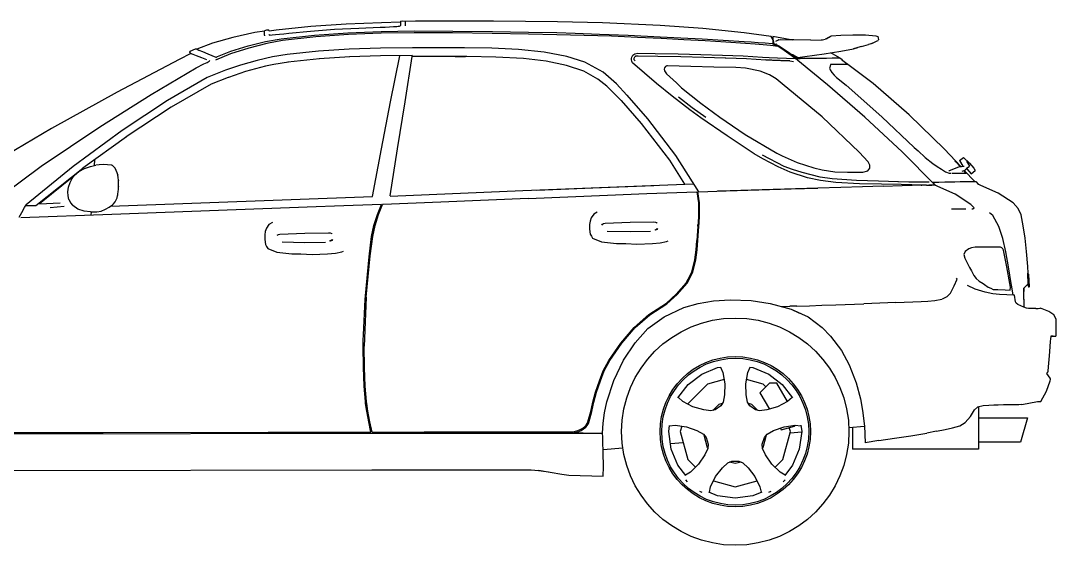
# Model space of a CAD drawing. Header units: millimetres. Extents: x 116290 to 180258, y 22146 to 121276.
# Drawn here: x 122245 to 125265, y 41388 to 42918 of the extents above; entities that cross this region are included whole.
import ezdxf

# ---------------------------------------------------------------- set-up
doc = ezdxf.new("R2010")
doc.units = ezdxf.units.MM

# ---------------------------------------------------------------- blocks, each defined once
blk = doc.blocks.new('A$C7F282EAC')
at = {"linetype": 'Continuous'}
for p, q in [((2326.4, 1512.6), (2225.9, 1502.6)), ((2429.7, 1519.6), (2326.4, 1512.6)), ((2532.5, 1524), (2429.7, 1519.6)), ((2466.2, 1508.5), (2528.7, 1511)), ((2528.7, 1511), (2543.2, 1511.4)), ((2587.9, 1525.2), (2532.5, 1524)), ((2543.2, 1511.4), (2556.3, 1512)), ((2556.3, 1512), (2567.7, 1512.7)), ((2567.7, 1512.7), (2577.3, 1513.4)), ((2577.3, 1513.4), (2584.8, 1514.2)), ((2581.3, 1513.8), (2583.9, 1514.2)), ((2583.9, 1514.2), (2586.9, 1515.1)), ((2586.9, 1515.1), (2587.9, 1516)), ((2587.9, 1528.8), (2594.8, 1529.8)), ((2587.9, 1528.8), (2587.9, 1527.7)), ((2587.9, 1527.7), (2587.9, 1524.8)), ((2587.9, 1524.8), (2587.9, 1520.8)), ((2587.9, 1520.8), (2587.9, 1516)), ((2594.8, 1529.8), (2601.2, 1528.8)), ((2601.2, 1528.8), (2601.2, 1527.7)), ((2631.8, 1528.1), (2601.2, 1527.5)), ((2601.2, 1527.7), (2601.2, 1524.8)), ((2601.2, 1524.8), (2601.2, 1520.8)), ((2601.2, 1520.8), (2601.2, 1516)), ((2601.2, 1516), (2601.2, 1514.9)), ((2743.5, 1528.8), (2631.8, 1528.1)), ((2858.7, 1528.7), (2743.5, 1528.8)), ((3045.6, 1526.8), (2858.7, 1528.7)), ((3177.4, 1523.3), (3045.6, 1526.8)), ((3344.7, 1515.8), (3177.4, 1523.3)), ((3469.3, 1506.9), (3344.7, 1515.8)), ((2099, 1481.2), (2039.9, 1464.4)), ((2163, 1495), (2099, 1481.2)), ((2191, 1499.3), (2163, 1495)), ((2197.2, 1502.6), (2191, 1500.7)), ((2191, 1499.5), (2191, 1500.7)), ((2191, 1496.5), (2191, 1499.5)), ((2191, 1492.4), (2191, 1496.5)), ((2191, 1487.4), (2191, 1492.4)), ((2191, 1487.4), (2191.2, 1486)), ((2204.2, 1502.5), (2197.2, 1502.6)), ((2204.6, 1499.3), (2204.2, 1502.5)), ((2204.2, 1489.3), (2205.1, 1488.5)), ((2225.9, 1502.6), (2204.6, 1499.3)), ((2205.1, 1488.5), (2207.9, 1488.2)), ((2206.8, 1488.1), (2213.9, 1488.6)), ((2213.9, 1488.6), (2223.5, 1489.3)), ((2223.5, 1489.3), (2235, 1490.5)), ((2235, 1490.5), (2248.1, 1491.9)), ((2239.7, 1477.3), (2337.4, 1487.9)), ((2341, 1482.6), (2244.2, 1472)), ((2248.1, 1491.9), (2262.8, 1493.6)), ((2262.8, 1493.6), (2325.4, 1499.6)), ((2325.4, 1499.6), (2395.8, 1504.7)), ((2337.4, 1487.9), (2434.6, 1494.8)), ((2436.5, 1489.4), (2341, 1482.6)), ((2395.8, 1504.7), (2466.2, 1508.5)), ((2434.6, 1494.8), (2531.7, 1498.6)), ((2531.6, 1493.1), (2436.5, 1489.4)), ((2627.7, 1494.5), (2531.6, 1493.1)), ((2531.7, 1498.6), (2628.6, 1500)), ((2739.8, 1494.2), (2627.7, 1494.5)), ((2628.6, 1500), (2740.5, 1499.7)), ((2855.6, 1492.7), (2739.8, 1494.2)), ((2740.5, 1499.7), (2856, 1498.4)), ((2961.5, 1490.7), (2855.6, 1492.7)), ((2856, 1498.4), (2961.6, 1496.7)), ((3043.6, 1489.1), (2961.5, 1490.7)), ((2961.6, 1496.7), (3043.5, 1495)), ((3043.5, 1495), (3097.4, 1493.6)), ((3123.9, 1487.1), (3043.6, 1489.1)), ((3097.4, 1493.6), (3168.2, 1491)), ((3203.4, 1484.3), (3123.9, 1487.1)), ((3168.2, 1491), (3252, 1487.4)), ((3279, 1481.2), (3203.4, 1484.3)), ((3252, 1487.4), (3344.7, 1483)), ((3347.7, 1477.7), (3279, 1481.2)), ((3344.7, 1483), (3405.5, 1479.9)), ((3405.5, 1479.9), (3467.2, 1476.5)), ((3589.5, 1494.6), (3469.3, 1506.9)), ((3668.3, 1483.9), (3589.5, 1494.6)), ((3674.1, 1474.5), (3668.3, 1483.9)), ((3673.4, 1483.9), (3673.1, 1483.2)), ((3673.1, 1483.2), (3673.2, 1480.9)), ((3673.2, 1480.9), (3673.7, 1476.9)), ((3710.1, 1477.1), (3673.4, 1483.9)), ((3835.6, 1480.6), (3831.7, 1477.9)), ((3835.6, 1480.6), (3840.5, 1484)), ((3840.5, 1484), (3843.3, 1485.6)), ((3843.3, 1485.6), (3871.9, 1488.1)), ((3871.9, 1488.1), (3907.2, 1489)), ((3907.2, 1489), (3943.5, 1488.2)), ((3943.5, 1488.2), (3973.9, 1485.8)), ((3973.9, 1485.8), (3976.8, 1485.2)), ((3976.8, 1485.2), (3979.2, 1483.4)), ((3979.2, 1483.4), (3981, 1479.2)), ((2039.9, 1464.4), (1993.9, 1447)), ((2145.3, 1450), (2092.8, 1433)), ((2093, 1440.7), (2143.5, 1456.6)), ((2143.5, 1456.6), (2194, 1469.2)), ((2197.8, 1463.5), (2145.3, 1450)), ((2194, 1469.2), (2239.7, 1477.3)), ((2244.2, 1472), (2197.8, 1463.5)), ((2529.3, 1449.8), (2438.5, 1446.9)), ((2622.6, 1450.6), (2529.3, 1449.8)), ((2774.4, 1451.1), (2622.6, 1450.6)), ((2854.5, 1449.9), (2774.4, 1451.1)), ((2931.6, 1446.1), (2854.5, 1449.9)), ((3413.9, 1474.1), (3347.7, 1477.7)), ((3476.6, 1470.9), (3413.9, 1474.1)), ((3467.2, 1476.5), (3528.9, 1473)), ((3536.4, 1467.5), (3476.6, 1470.9)), ((3528.9, 1473), (3589.5, 1469.2)), ((3593.8, 1463.7), (3536.4, 1467.5)), ((3589.5, 1469.2), (3610.4, 1467.9)), ((3622.3, 1461.5), (3593.8, 1463.7)), ((3610.4, 1467.9), (3631.1, 1466.5)), ((3645.7, 1459.4), (3622.3, 1461.5)), ((3631.1, 1466.5), (3651.3, 1465.1)), ((3666.9, 1457.1), (3645.7, 1459.4)), ((3651.3, 1465.1), (3671.3, 1463.7)), ((3688.7, 1454.3), (3666.9, 1457.1)), ((3677.3, 1459.1), (3671.3, 1463.7)), ((3673.7, 1476.9), (3674.7, 1471.2)), ((3674.1, 1473.5), (3674.1, 1474.5)), ((3674.1, 1471.5), (3674.1, 1473.5)), ((3674.6, 1467.6), (3674.1, 1471.5)), ((3675.7, 1461.9), (3674.6, 1467.6)), ((3674.7, 1471.2), (3675.1, 1469.6)), ((3675.1, 1469.6), (3675.4, 1467.9)), ((3675.4, 1467.9), (3675.9, 1465.7)), ((3676, 1460.1), (3675.7, 1461.9)), ((3675.9, 1465.7), (3676.4, 1463.7)), ((3676.4, 1463.7), (3683.5, 1460.5)), ((3688.7, 1454.3), (3677.3, 1459.1)), ((3682.1, 1470.5), (3685.9, 1472.4)), ((3682.1, 1470.5), (3682.1, 1470)), ((3683.5, 1462.2), (3683.8, 1461.5)), ((3683.5, 1460.5), (3692.8, 1455.3)), ((3683.8, 1461.5), (3684.4, 1461)), ((3685.9, 1472.4), (3689.9, 1473.8)), ((3699.8, 1447.4), (3688.7, 1454.3)), ((3691, 1474.2), (3689.9, 1473.8)), ((3691, 1474.2), (3694.8, 1474.8)), ((3692.8, 1455.3), (3706.1, 1447)), ((3694.8, 1474.8), (3730.9, 1473.8)), ((3725.6, 1473.9), (3710.1, 1477.1)), ((3734.7, 1473.8), (3725.3, 1474)), ((3783.9, 1473.4), (3730.9, 1473.8)), ((3783.9, 1473.4), (3816.2, 1473.7)), ((3814.7, 1473.6), (3818.1, 1474.1)), ((3818.1, 1474.1), (3826.5, 1475.9)), ((3829.4, 1476.8), (3826.5, 1475.9)), ((3831.7, 1477.9), (3829.4, 1476.8)), ((3829.4, 1476.8), (3831.8, 1477.9)), ((3921.5, 1451.4), (3908.7, 1448.2)), ((3908.7, 1448.2), (3921.3, 1451.4)), ((3932.1, 1454.2), (3921.5, 1451.4)), ((3932.1, 1454.2), (3952.8, 1460.2)), ((3959.2, 1462.4), (3952.8, 1460.2)), ((3959.1, 1462.4), (3963.9, 1464.3)), ((3963.9, 1464.3), (3959.2, 1462.4)), ((3963.9, 1464.3), (3969.8, 1467.1)), ((3969.8, 1467.1), (3977.8, 1471)), ((3977.8, 1471), (3980.6, 1472.3)), ((3981.5, 1474.8), (3980.6, 1472.3)), ((3981, 1479.2), (3981.5, 1474.8)), ((1976.8, 1433.9), (1942.5, 1416.7)), ((1974.1, 1438.5), (1974.7, 1440.7)), ((1976.8, 1433.9), (1974.1, 1438.5)), ((1974.7, 1440.7), (1990.2, 1448.3)), ((1978.6, 1433.3), (1976.8, 1433.9)), ((1978.1, 1433.4), (1976.8, 1433.9)), ((1983.2, 1431.5), (1978.1, 1433.4)), ((1980.2, 1432.6), (1978.6, 1433.3)), ((1993.2, 1427.6), (1983.2, 1431.5)), ((1990.2, 1448.3), (1993, 1447.4)), ((1993, 1447.4), (1994.9, 1446.7)), ((2009.2, 1421.2), (1993.2, 1427.6)), ((1994.9, 1446.7), (2000.2, 1444.4)), ((2000.2, 1444.4), (2010.3, 1440)), ((2022.9, 1415.7), (2009.2, 1421.2)), ((2010.3, 1440), (2026.1, 1433.4)), ((2026.1, 1433.4), (2049.1, 1423.9)), ((2092.8, 1433), (2048.5, 1415.2)), ((2049.1, 1423.9), (2051.2, 1421.8)), ((2049.6, 1423.4), (2093, 1440.7)), ((2051.2, 1421.8), (2051.5, 1421.5)), ((2215.2, 1424.3), (2169.6, 1414.1)), ((2257.3, 1431.3), (2215.2, 1424.3)), ((2349, 1441.1), (2257.3, 1431.3)), ((2438.5, 1446.9), (2349, 1441.1)), ((2440, 1424.5), (2350.4, 1418.6)), ((2530, 1427.3), (2439.2, 1424.4)), ((2622.8, 1428.1), (2529.5, 1427.3)), ((2559.3, 1293.7), (2585.6, 1427.8)), ((2601.1, 1293.1), (2622, 1425.2)), ((2698, 1425.6), (2621.2, 1425.2)), ((2622, 1425.2), (2622.3, 1426.9)), ((2781.7, 1425.6), (2698, 1425.6)), ((2747, 1425.6), (2773, 1425.7)), ((2773, 1425.7), (2777.5, 1425.6)), ((2865.8, 1424), (2781.7, 1425.6)), ((2947, 1419.3), (2865.8, 1424)), ((3006.8, 1438.2), (2931.6, 1446.1)), ((3012.5, 1411.7), (2947, 1419.3)), ((3072.7, 1425.7), (3006.8, 1438.2)), ((3125.1, 1409.1), (3072.7, 1425.7)), ((3261.6, 1419.9), (3262.3, 1423.7)), ((3261.6, 1416.2), (3261.6, 1419.9)), ((3262.3, 1423.7), (3262.2, 1423.1)), ((3262.3, 1423.7), (3265.7, 1429.3)), ((3265.7, 1429.3), (3271, 1433.1)), ((3269.2, 1420.7), (3271, 1424.4)), ((3269.6, 1416.2), (3269.2, 1420.7)), ((3269.6, 1416.2), (3269.2, 1420.7)), ((3271, 1433.1), (3280.2, 1434.8)), ((3271, 1424.5), (3274.3, 1427)), ((3273.2, 1426.1), (3273.7, 1426.5)), ((3274.3, 1427), (3280, 1427.7)), ((3280.2, 1434.8), (3330.4, 1434.2)), ((3280.2, 1427.8), (3338.5, 1426.8)), ((3280.4, 1427.8), (3280.6, 1427.8)), ((3330.4, 1434.2), (3397.7, 1432.8)), ((3338.5, 1426.8), (3405.7, 1425.3)), ((3397.7, 1432.8), (3464.1, 1431.1)), ((3405.7, 1425.3), (3472.6, 1423.3)), ((3464.1, 1431.1), (3527.2, 1429.5)), ((3472.6, 1423.3), (3534.3, 1421.7)), ((3527.2, 1429.5), (3587, 1427.4)), ((3534.3, 1421.7), (3536, 1421.7)), ((3536, 1421.7), (3536.1, 1421.7)), ((3536.1, 1421.7), (3596.5, 1419.2)), ((3587, 1427.4), (3643.8, 1423.9)), ((3596.5, 1419.2), (3653.1, 1415.9)), ((3643.8, 1423.9), (3662.7, 1422.7)), ((3662.7, 1422.7), (3687.1, 1421.6)), ((3687.1, 1421.6), (3713.6, 1420.7)), ((3713.4, 1438.3), (3699.8, 1447.4)), ((3706.1, 1447), (3719.7, 1437.8)), ((3727.2, 1428.7), (3713.4, 1438.3)), ((3713.6, 1420.7), (3738.7, 1420.1)), ((3719.7, 1437.8), (3733.7, 1427.8)), ((3738.7, 1420.1), (3727.2, 1428.7)), ((3730.6, 1431.8), (3730.8, 1431.7)), ((3730.8, 1431.7), (3741.7, 1425.1)), ((3738.9, 1420.1), (3732.5, 1424.7)), ((3733.7, 1427.8), (3743.8, 1420.1)), ((3738.5, 1420.7), (3743, 1420.7)), ((3739.3, 1419.8), (3738.5, 1420.7)), ((3738.7, 1420.1), (3738.9, 1420.1)), ((3746.5, 1413.7), (3739.3, 1419.8)), ((3741.7, 1425.1), (3746, 1422.7)), ((3743.8, 1420.1), (3753.4, 1420.1)), ((3746, 1422.7), (3753.1, 1423.6)), ((3751.6, 1420.7), (3754.5, 1420.7)), ((3753.1, 1423.6), (3760.1, 1424.5)), ((3754.5, 1420.7), (3769.6, 1420.7)), ((3760.1, 1424.5), (3767.1, 1425.3)), ((3767.1, 1425.3), (3823.7, 1432.8)), ((3769.6, 1420.7), (3783.7, 1420.8)), ((3783.7, 1420.8), (3796.8, 1420.9)), ((3796.8, 1420.9), (3809, 1420.9)), ((3809, 1420.9), (3830.1, 1421)), ((3823.7, 1432.8), (3871.9, 1440.6)), ((3830.1, 1421), (3846.8, 1421.2)), ((3867.9, 1421.5), (3842.6, 1435.9)), ((3846.8, 1421.2), (3859, 1421.4)), ((3859, 1421.4), (3866.4, 1421.4)), ((3866.4, 1421.4), (3868.9, 1421.5)), ((3868.9, 1421.5), (3875.6, 1416.8)), ((3871.9, 1440.6), (3908.7, 1448.2)), ((1942.5, 1416.7), (1761.8, 1321.9)), ((1860.8, 1315), (1992.6, 1392.5)), ((1992.6, 1392.5), (2014.9, 1403.7)), ((2014.9, 1403.7), (2024.5, 1408.2)), ((2024.5, 1408.2), (2030.5, 1411.7)), ((2030.5, 1411.7), (2032.3, 1414)), ((2121.1, 1400.6), (2077.5, 1385.5)), ((2169.6, 1414.1), (2121.1, 1400.6)), ((2194.4, 1397.5), (2135.6, 1381.6)), ((2218.9, 1402.1), (2194.4, 1397.5)), ((2261, 1409.1), (2218.9, 1402.1)), ((2351.4, 1418.7), (2259.7, 1408.9)), ((3071.6, 1399.7), (3012.5, 1411.7)), ((3122.5, 1382.7), (3071.6, 1399.7)), ((3179, 1379.5), (3125.1, 1409.1)), ((3262.5, 1411.8), (3261.6, 1416.2)), ((3264.7, 1407.4), (3262.5, 1411.8)), ((3334.6, 1347.1), (3264.7, 1407.4)), ((3271.9, 1413.3), (3269.6, 1416.2)), ((3357.6, 1392.8), (3356.4, 1388.9)), ((3360.3, 1396.6), (3357.6, 1392.8)), ((3364.2, 1398.3), (3360.3, 1396.6)), ((3362, 1397.1), (3360.3, 1396.6)), ((3366.9, 1398.6), (3364.2, 1398.3)), ((3366.9, 1398.6), (3366, 1398.4)), ((3434.5, 1396.7), (3366.9, 1398.6)), ((3501.9, 1394.7), (3434.5, 1396.7)), ((3566, 1393.3), (3501.9, 1394.7)), ((3594.2, 1391.4), (3566, 1393.3)), ((3636.8, 1382.7), (3594.2, 1391.4)), ((3670.3, 1414.6), (3651.1, 1415.9)), ((3653.1, 1415.9), (3672.4, 1414.6)), ((3694.8, 1413.7), (3670.3, 1414.6)), ((3672.4, 1414.6), (3696.9, 1413.7)), ((3721, 1413), (3694.8, 1413.7)), ((3696.9, 1413.7), (3723.1, 1413)), ((3723.4, 1412.9), (3721, 1413)), ((3723.1, 1413), (3734.2, 1410.8)), ((3832.9, 1342.7), (3746.5, 1413.7)), ((3839.6, 1393.6), (3838.8, 1391.1)), ((3838.8, 1391.1), (3840.9, 1386.5)), ((3841.5, 1402.3), (3839.6, 1393.6)), ((3848.6, 1402.3), (3841.5, 1402.3)), ((3865, 1402.3), (3848.6, 1402.3)), ((3877.6, 1402.3), (3865, 1402.3)), ((3875.6, 1416.8), (3874.5, 1415.2)), ((3891.9, 1402.3), (3874.5, 1415.2)), ((3885.3, 1402.3), (3877.6, 1402.3)), ((3890.3, 1402.3), (3885.3, 1402.3)), ((3891.9, 1402.3), (3890.3, 1402.3)), ((3966.4, 1347.1), (3891.9, 1402.3)), ((2024.4, 1364), (1908.6, 1297.6)), ((2077.5, 1385.5), (2024.4, 1364)), ((2086, 1364.6), (2035.6, 1344.5)), ((2135.6, 1381.6), (2086.1, 1364.6)), ((3163.1, 1359.5), (3122.5, 1382.7)), ((3189.1, 1338.5), (3163.1, 1359.5)), ((3217.9, 1345.7), (3179, 1379.5)), ((3356.4, 1388.9), (3357.5, 1383.2)), ((3357.5, 1383.2), (3363.1, 1375.3)), ((3363.1, 1375.3), (3392.8, 1348.2)), ((3664.1, 1371.7), (3636.8, 1382.7)), ((3683.7, 1360), (3664.1, 1371.7)), ((3700.4, 1345.9), (3683.7, 1360)), ((3840.9, 1386.5), (3846, 1379.1)), ((3846, 1379.1), (3852.7, 1371.4)), ((3852.7, 1371.4), (3859.5, 1364.5)), ((3859.5, 1364.5), (3887, 1341.6)), ((2035.6, 1344.5), (1919.8, 1278.1)), ((3231.2, 1297.4), (3189.1, 1338.5)), ((3247.9, 1312.4), (3217.9, 1345.7)), ((3380.1, 1309.4), (3334.6, 1347.1)), ((3392.8, 1348.2), (3407.4, 1334.1)), ((3407.4, 1334.1), (3463.6, 1289.7)), ((3817.2, 1249.2), (3700.4, 1345.9)), ((3941.5, 1248.2), (3832.9, 1342.7)), ((3887, 1341.6), (3991.5, 1249.4)), ((4071, 1255.7), (3966.4, 1347.1)), ((1761.8, 1321.9), (1570.1, 1215.4)), ((1711.2, 1220.7), (1860.8, 1315)), ((3247.9, 1312.4), (3307.9, 1243.9)), ((3431.3, 1270.4), (3380.1, 1309.4)), ((3438.5, 1275.7), (3398.4, 1306.4)), ((1908.6, 1297.6), (1776.1, 1209.6)), ((1919.8, 1278.1), (1788.6, 1190.8)), ((2532.6, 1156), (2559.3, 1293.7)), ((2559.3, 1293.7), (2559.3, 1293.7)), ((2579.5, 1156.6), (2601.1, 1293.1)), ((3231, 1297.6), (3290.1, 1230.3)), ((3463.8, 1246.9), (3431.3, 1270.4)), ((3477.8, 1247.2), (3438.5, 1275.7)), ((3463.6, 1289.7), (3519.3, 1248.2)), ((3307.9, 1243.9), (3390, 1136.7)), ((3540, 1193.9), (3463.8, 1246.9)), ((3519.3, 1248.2), (3592.6, 1197.7)), ((3925.2, 1146.7), (3817.2, 1249.2)), ((4050.4, 1147.4), (3941.5, 1248.2)), ((3991.5, 1249.4), (4085.9, 1160.2)), ((4174.4, 1154.9), (4071, 1255.7)), ((1570.1, 1215.4), (1380.8, 1103.8)), ((1540.7, 1105.3), (1711.2, 1220.7)), ((1776.1, 1209.6), (1633.5, 1104.5)), ((3290.1, 1230.3), (3372.1, 1123.1)), ((1789.5, 1191.4), (1661.6, 1099.7)), ((3619.1, 1141.9), (3540, 1193.9)), ((3592.6, 1197.7), (3685.5, 1143.2)), ((2506, 1016.8), (2532.6, 1156)), ((2532.6, 1156), (2532.6, 1156)), ((2558, 1018.8), (2579.5, 1156.6)), ((2579.5, 1156.6), (2579.5, 1156.6)), ((4145.6, 1050.9), (4050.4, 1147.4)), ((4085.9, 1160.2), (4096.8, 1150.5)), ((4096.8, 1150.5), (4117.8, 1131.4)), ((4206.1, 1120.8), (4174.4, 1154.9)), ((1696, 1124.4), (1694.8, 1107.6)), ((3372.1, 1123.1), (3416.1, 1053)), ((3390, 1136.7), (3456.6, 1030.7)), ((3644.1, 1127.1), (3619.1, 1141.9)), ((3707, 1105.1), (3643.1, 1138.2)), ((3689.1, 1104), (3644.1, 1127.1)), ((3685.5, 1143.2), (3701, 1135.3)), ((3701, 1135.3), (3744.9, 1116.6)), ((3951.6, 1118.1), (3925.2, 1146.7)), ((3956, 1108.7), (3951.6, 1118.1)), ((4117.8, 1131.4), (4140.4, 1113.4)), ((4207.4, 1118.1), (4204.9, 1120.8)), ((4204.9, 1120.8), (4206.1, 1120.8)), ((4221.5, 1104.3), (4206.1, 1120.8)), ((4220.4, 1104.1), (4207.4, 1118.1)), ((4217.4, 1121.8), (4229.3, 1131.4)), ((4217.4, 1121.8), (4227.8, 1105.2)), ((4229.3, 1131.4), (4246.9, 1114.7)), ((4238.2, 1120.2), (4246.8, 1105.9)), ((1384.2, 990.2), (1540.7, 1105.3)), ((1633.5, 1104.5), (1496.1, 992.8)), ((1524.8, 991.2), (1661.6, 1099.7)), ((1636.9, 1078), (1650.4, 1090.2)), ((1650.4, 1090.2), (1667, 1099)), ((1661.6, 1099.8), (1661.6, 1099.7)), ((1667, 1099), (1684.2, 1104.9)), ((1684.2, 1104.9), (1699.6, 1108.7)), ((1709.1, 1109.6), (1699.6, 1108.7)), ((1721.5, 1110.1), (1709.1, 1109.6)), ((1734, 1110), (1721.5, 1110.1)), ((1744, 1109), (1734, 1110)), ((1746, 1108.3), (1744, 1109)), ((1748.3, 1107.2), (1746, 1108.3)), ((1750.6, 1105.7), (1748.3, 1107.2)), ((1752.5, 1104), (1750.6, 1105.7)), ((1756.2, 1099.6), (1752.5, 1104)), ((1752.5, 1104), (1752.5, 1104)), ((1759.4, 1093.4), (1756.2, 1099.6)), ((1759.4, 1093.4), (1759.4, 1093.3)), ((1762, 1086.3), (1759.4, 1093.3)), ((3724.3, 1088), (3689.1, 1104)), ((3730.5, 1096.3), (3707, 1105.1)), ((3774.5, 1071.6), (3724.3, 1088)), ((3759.1, 1086.8), (3730.5, 1096.3)), ((3744.9, 1116.6), (3793.1, 1101.2)), ((3793.1, 1101.2), (3817.7, 1095.1)), ((3817.7, 1095.1), (3854.8, 1089.5)), ((3854.8, 1089.5), (3891.3, 1088.2)), ((3891.3, 1088.2), (3936.2, 1088.2)), ((3936.2, 1088.2), (3950.2, 1091.9)), ((3950.2, 1091.9), (3956.1, 1099.9)), ((3956.1, 1099.9), (3956, 1108.7)), ((4140.4, 1113.4), (4152.4, 1104.9)), ((4152.4, 1104.9), (4165, 1096.8)), ((4165, 1096.8), (4176.6, 1089.6)), ((4176.6, 1089.6), (4188.1, 1085.1)), ((4188.8, 1092.8), (4187.1, 1091.4)), ((4188.8, 1092.8), (4215.4, 1103.4)), ((4215.4, 1103.4), (4231.2, 1105.7)), ((4225.3, 1091.5), (4234.4, 1093.9)), ((4235.5, 1087.4), (4230.6, 1092.9)), ((4262.1, 1060.7), (4231.8, 1093.2)), ((4239.5, 1098), (4234.4, 1093.9)), ((4237.4, 1085.1), (4235.5, 1087.4)), ((4237.4, 1098.4), (4246.8, 1105.9)), ((4238.5, 1099.3), (4239.5, 1098)), ((4238.7, 1097.4), (4251.7, 1083.6)), ((4246.9, 1114.7), (4259.3, 1099.5)), ((4251.7, 1083.6), (4263.7, 1093.2)), ((4259.3, 1099.5), (4263.7, 1093.2)), ((1635.5, 1076.1), (1535.9, 996.1)), ((1619.7, 1044.8), (1624.8, 1058.2)), ((1624.8, 1058.2), (1631.1, 1069.8)), ((1631.1, 1069.8), (1636.9, 1078)), ((1763.8, 1079.9), (1762, 1086.3)), ((1763.8, 1079.9), (1763.8, 1079.8)), ((1763.8, 1079.9), (1763.8, 1079.9)), ((1765, 1072.8), (1763.8, 1079.8)), ((1765.7, 1064.5), (1765, 1072.8)), ((1765.7, 1064.5), (1765.7, 1064.4)), ((1765.7, 1064.4), (1765.7, 1064.3)), ((1765.9, 1055.3), (1765.7, 1064.3)), ((3759.1, 1086.8), (3759.1, 1086.8)), ((3811.2, 1073.5), (3759.2, 1086.8)), ((3812.3, 1063.4), (3774.5, 1071.6)), ((3846.5, 1068.6), (3811.2, 1073.5)), ((3856.9, 1058.1), (3812.3, 1063.4)), ((3846.6, 1068.6), (3846.5, 1068.6)), ((3917.5, 1063.7), (3846.6, 1068.6)), ((3926.7, 1054.5), (3856.9, 1058.1)), ((3981.7, 1061.7), (3917.5, 1063.7)), ((4039.8, 1060.2), (3981.7, 1061.7)), ((4039.3, 1060.3), (4038.1, 1060.3)), ((4069.8, 1059.2), (4039.3, 1060.3)), ((4039.9, 1060.1), (4039.8, 1060.2)), ((4097.6, 1058.6), (4069.8, 1059.2)), ((4120, 1058.6), (4097.6, 1058.6)), ((4129.1, 1058.6), (4120, 1058.6)), ((4120, 1058.6), (4120, 1058.6)), ((4129.1, 1058.6), (4129.1, 1058.6)), ((4138.8, 1057.9), (4139.4, 1058.6)), ((4139.4, 1058.6), (4157.6, 1059.2)), ((4139.4, 1058.6), (4146.3, 1051)), ((4157.6, 1059.2), (4174.6, 1059.6)), ((4174.6, 1059.6), (4190.2, 1059.9)), ((4188.1, 1085.1), (4193.4, 1085.1)), ((4190.2, 1059.9), (4203.9, 1060.2)), ((4196.4, 1085.1), (4198, 1085.1)), ((4198, 1085.1), (4214.9, 1085.1)), ((4203.9, 1060.2), (4220.2, 1060.5)), ((4214.9, 1085.1), (4227, 1085.1)), ((4220.2, 1060.5), (4233.8, 1060.6)), ((4227, 1085.1), (4233.9, 1085.1)), ((4233.8, 1060.6), (4244.7, 1060.7)), ((4233.9, 1085.1), (4237.4, 1085.1)), ((4244.7, 1060.7), (4253.2, 1060.8)), ((4253.2, 1060.8), (4258.5, 1060.7)), ((4258.5, 1060.7), (4262.2, 1060.7)), ((4262.2, 1060.7), (4264.3, 1060.6)), ((4264.3, 1060.6), (4265, 1060.6)), ((4265, 1060.6), (4272, 1053.1)), ((1617.6, 1030.7), (1619.7, 1044.8)), ((1618.6, 1019.1), (1617.6, 1030.7)), ((1764.1, 1024.8), (1764.8, 1030.9)), ((1764.8, 1031), (1765.4, 1038.2)), ((1764.8, 1031), (1764.8, 1030.9)), ((1765.4, 1038.2), (1765.8, 1045.8)), ((1765.8, 1046.2), (1765.9, 1055.3)), ((1765.8, 1046.2), (1765.8, 1046)), ((1765.8, 1046), (1765.8, 1045.8)), ((2557.8, 1017.8), (2944.5, 1034.4)), ((2944.5, 1034.4), (3442, 1054)), ((2985.9, 1036), (3148.3, 1042.6)), ((3148.3, 1042.6), (3327, 1049.6)), ((3305.9, 1025.7), (3452.2, 1030.7)), ((3327, 1049.6), (3327, 1049.5)), ((3452.3, 1030.7), (3452.2, 1030.7)), ((3452.3, 1030.7), (3456.9, 999.2)), ((3452.5, 1028.9), (3455.6, 1029)), ((3460, 999.2), (3455.3, 1030.7)), ((3456.5, 1030.7), (3455.3, 1030.7)), ((3457.4, 1030.7), (3456.5, 1030.7)), ((3456.6, 1030.7), (3537.8, 1033.5)), ((3548.7, 1033.7), (3512.4, 1032.5)), ((3537.8, 1033.5), (3632.9, 1036.5)), ((3610.7, 1035.7), (3548.7, 1033.7)), ((3674.7, 1037.7), (3610.7, 1035.7)), ((3632.9, 1036.5), (3726.9, 1039.3)), ((3739.7, 1039.7), (3674.7, 1037.7)), ((3726.9, 1039.3), (3804.6, 1041.7)), ((3804.6, 1041.7), (3739.7, 1039.7)), ((3871.4, 1043.7), (3804.6, 1041.7)), ((3935.4, 1045.6), (3871.4, 1043.7)), ((3990.3, 1052.8), (3926.7, 1054.5)), ((3995.6, 1047.4), (3935.4, 1045.6)), ((4048.1, 1051.7), (3990.3, 1052.8)), ((3995.6, 1047.4), (4050.7, 1048.9)), ((3995.6, 1047.4), (3995.6, 1047.4)), ((4078.8, 1050.9), (4048.1, 1051.7)), ((4080.1, 1049.6), (4050.7, 1048.9)), ((4050.7, 1048.9), (4050.7, 1048.9)), ((4106, 1050.1), (4078.8, 1050.9)), ((4106, 1050.1), (4080.1, 1049.6)), ((4120.9, 1050.4), (4106, 1050.1)), ((4106, 1050.1), (4108.1, 1050.2)), ((4121.1, 1050.5), (4120.9, 1050.4)), ((4121.3, 1050.4), (4128, 1050.6)), ((4128, 1050.6), (4136.9, 1050.7)), ((4134.9, 1050.7), (4128.7, 1050.6)), ((4145.6, 1050.9), (4134.9, 1050.7)), ((4136.9, 1050.7), (4145.6, 1050.9)), ((4142.6, 1053.9), (4143.6, 1053.9)), ((4142.8, 1053.8), (4143.7, 1053.9)), ((4146, 1050.7), (4145.6, 1050.9)), ((4146.2, 1050.9), (4145.7, 1050.9)), ((4146.3, 1051), (4146, 1050.7)), ((4204.9, 1024.3), (4146.2, 1050.7)), ((4272, 1053.1), (4271.6, 1052.8)), ((4330.2, 1027.3), (4271.6, 1052.8)), ((4374.7, 998.4), (4330.2, 1027.3)), ((1535.9, 996.1), (1596, 998.5)), ((1621.3, 1008.4), (1618.6, 1019.1)), ((1621.3, 1008.4), (1625.5, 999.5)), ((1625.5, 999.5), (1625.8, 998.9)), ((1625.8, 998.9), (1631.2, 991.8)), ((1742.5, 988.7), (2506, 1016.8)), ((1751.5, 995.7), (1755.9, 1002)), ((1755.9, 1002), (1758.9, 1007.1)), ((1758.9, 1007.1), (1761.4, 1013)), ((1758.9, 1007.1), (1758.9, 1007.1)), ((1761.4, 1013), (1763.3, 1020)), ((1763.4, 1020.1), (1763.3, 1020)), ((1763.3, 1020), (1763.3, 1020)), ((1763.4, 1020.1), (1764.1, 1024.8)), ((2705.6, 1000.7), (2537.3, 993.9)), ((2960, 1011.2), (2705.6, 1000.7)), ((2960, 1011.2), (3191.2, 1021)), ((3191.2, 1021), (3305.9, 1025.7)), ((3456.9, 999.2), (3456.9, 964.1)), ((3460, 964.1), (3460, 999.2)), ((4250.9, 993.9), (4204.9, 1024.3)), ((4389.2, 982), (4374.7, 998.4)), ((1476.3, 956.6), (1483.6, 971)), ((1483.6, 971), (1491.8, 985.5)), ((1491.8, 985.5), (1496.1, 992.8)), ((1494.9, 990.7), (1524.8, 991.2)), ((1566.6, 985.5), (1607.7, 988.7)), ((1631.2, 991.8), (1632.3, 990.9)), ((1647.5, 980.5), (1632.3, 990.9)), ((1665.2, 974.8), (1647.5, 980.5)), ((1684, 972.6), (1665.2, 974.8)), ((1684, 972.6), (1702, 972.3)), ((1685.8, 962.7), (1687, 972.5)), ((1702, 972.3), (1702.5, 972.3)), ((1702.5, 972.3), (1715, 974.8)), ((1715, 974.8), (1727.5, 979.9)), ((1727.5, 979.9), (1739, 986.2)), ((1739, 986.2), (1748, 992.5)), ((2342.3, 986.8), (1746.6, 964.9)), ((1748, 992.5), (1749.1, 993.4)), ((1749.1, 993.4), (1750.3, 994.5)), ((1750.3, 994.5), (1751.5, 995.7)), ((2226.5, 982.5), (2226.4, 982.5)), ((2395.2, 988.7), (2342.3, 986.8)), ((2532.1, 993.9), (2395.2, 988.7)), ((2520.5, 964.6), (2532.1, 993.9)), ((2523.6, 964.6), (2535.2, 993.9)), ((2531.5, 992.2), (2533.9, 992.3)), ((2531.5, 992.2), (2533.3, 992.3)), ((2532.1, 993.9), (2532.1, 993.9)), ((2534.6, 992.3), (2533.3, 992.3)), ((2533.9, 992.3), (2533.9, 992.3)), ((2537.2, 993.9), (2535.2, 993.9)), ((2537.3, 993.9), (2537.2, 993.9)), ((4194.1, 981.1), (4211.1, 981.1)), ((4211.1, 981.1), (4236.3, 981.1)), ((4236.3, 981.1), (4236.7, 981.1)), ((4260.4, 984.2), (4250.9, 993.9)), ((4253.6, 981.2), (4257, 981.2)), ((4257, 981.2), (4260.4, 984.2)), ((4314.8, 961.3), (4305.7, 969.3)), ((4397.2, 963.8), (4389.2, 982)), ((1746.6, 964.9), (1480.7, 955.1)), ((2510.7, 932.5), (2520.5, 964.6)), ((2513.8, 932.5), (2523.6, 964.6)), ((3175.1, 934), (3176.6, 936.5)), ((3176.6, 936.5), (3180.1, 938.4)), ((3180.1, 938.4), (3184.4, 939.2)), ((3184.4, 939.2), (3257.6, 942)), ((3257.6, 942), (3326.4, 943.1)), ((3326.4, 943.1), (3331.1, 942.6)), ((3331.1, 942.6), (3335.6, 940.6)), ((3336, 940), (3335.6, 940.6)), ((3455.4, 937.4), (3455.1, 934.3)), ((3456.9, 964.1), (3455.4, 937.4)), ((3458.2, 934.3), (3458.5, 937.4)), ((3458.5, 937.4), (3460, 964.1)), ((4332.2, 930.1), (4314.8, 961.3)), ((4403.7, 931.7), (4397.2, 963.8)), ((2228.5, 904.7), (2232.1, 906.6)), ((2232.1, 906.6), (2236.4, 907.4)), ((2236.4, 907.4), (2309.5, 910.2)), ((2309.5, 910.2), (2378.4, 911.3)), ((2378.4, 911.3), (2383.1, 910.8)), ((2383.1, 910.8), (2387.5, 908.8)), ((2388, 908.3), (2387.5, 908.8)), ((2503.9, 900.5), (2510.7, 932.5)), ((2507, 900.6), (2513.8, 932.5)), ((3190.9, 916.4), (3257.4, 915.4)), ((3257.4, 915.4), (3317.3, 915.9)), ((3330.2, 919.8), (3334.3, 921.5)), ((3331.5, 919), (3330.2, 919.8)), ((3335.7, 920.7), (3331.5, 919)), ((3334.3, 921.5), (3336.4, 924.3)), ((3337.6, 923.5), (3335.7, 920.7)), ((3336.4, 924.3), (3337.6, 923.5)), ((3454.9, 931.1), (3453.1, 902.4)), ((3454.9, 931.1), (3455.2, 935)), ((3456.2, 902.4), (3458, 931.1)), ((3458, 931.1), (3458.2, 934.3)), ((4337.8, 915), (4332.2, 930.1)), ((4343.9, 895), (4337.8, 915)), ((4409, 896.1), (4403.7, 931.7)), ((2228.1, 904), (2228.5, 904.7)), ((2242.8, 884.5), (2309.4, 883.4)), ((2309.4, 883.4), (2369.3, 884)), ((2382.2, 887.7), (2386.2, 889.4)), ((2383.5, 886.8), (2382.2, 887.7)), ((2387.6, 888.6), (2383.5, 886.8)), ((2386.2, 889.4), (2388.4, 892.2)), ((2389.6, 891.5), (2387.6, 888.6)), ((2388.4, 892.2), (2389.6, 891.5)), ((2496.6, 841.6), (2503.9, 900.5)), ((2499.9, 844.1), (2507, 900.6)), ((3453.1, 902.4), (3449.9, 861.8)), ((3450.1, 861.8), (3452, 888.8)), ((3453, 861.8), (3456.2, 902.4)), ((4352.7, 855.7), (4343.9, 895)), ((4413.4, 856.8), (4409, 896.1)), ((3445.8, 832.4), (3450.1, 861.8)), ((3448.8, 832.4), (3453, 861.8)), ((4234.6, 857.1), (4230.6, 848.4)), ((4230.6, 848.4), (4233.3, 836.9)), ((4245.3, 864.5), (4234.6, 857.1)), ((4253.1, 867.6), (4245.3, 864.5)), ((4263.7, 869.5), (4253.1, 867.6)), ((4274.7, 869.9), (4263.7, 869.5)), ((4297.1, 869.9), (4274.7, 869.9)), ((4321.2, 869.9), (4297.1, 869.9)), ((4337.1, 869.9), (4321.2, 869.9)), ((4341.1, 867.6), (4337.1, 869.9)), ((4344.1, 864.3), (4341.1, 867.6)), ((4345.7, 860.7), (4344.1, 864.3)), ((4347, 855.6), (4345.7, 860.7)), ((4355.6, 812), (4347, 855.6)), ((4360.7, 812.2), (4352.7, 855.7)), ((4417, 813.3), (4413.4, 856.8)), ((2484.5, 716.5), (2494.5, 820.4)), ((2488.1, 723.3), (2499.9, 844.1)), ((2494.5, 820.4), (2496.6, 841.6)), ((2494.5, 820.4), (2494.5, 820.4)), ((3437.5, 796.8), (3445.8, 832.4)), ((3440.6, 796.8), (3448.8, 832.4)), ((4233.3, 836.9), (4246.7, 810.1)), ((3420.9, 764.9), (3437.5, 796.8)), ((3421, 765), (3432.4, 786.9)), ((3424, 764.9), (3440.6, 796.8)), ((4246.7, 810.1), (4252.8, 800)), ((4252.8, 800), (4259.8, 787)), ((4259.8, 787), (4266.7, 778.1)), ((4364.3, 763.7), (4355.6, 812)), ((4368.8, 763.8), (4360.7, 812.2)), ((4418.2, 793.4), (4417, 813.3)), ((4417, 791.5), (4417.1, 793.4)), ((4417.1, 787.1), (4417, 791.5)), ((4417.1, 791.4), (4417, 790.2)), ((4417.1, 793), (4418.2, 793.4)), ((4418.2, 791.4), (4417.1, 791.4)), ((4417.4, 780.7), (4417.1, 787.1)), ((4420.4, 789.4), (4418.2, 791.4)), ((4422.2, 755), (4420.4, 789.4)), ((3392.1, 732), (3421, 765)), ((3395, 731), (3424, 764.9)), ((4191.7, 734.9), (4202.7, 756.8)), ((4202.7, 756.8), (4210.6, 776)), ((4210.6, 776), (4208.9, 778.8)), ((4263.5, 747), (4240.7, 757.7)), ((4266.7, 778.1), (4275.4, 770.4)), ((4275.4, 770.4), (4287.1, 763.3)), ((4287.1, 763.3), (4290.4, 760.2)), ((4290.4, 760.2), (4301.5, 752.8)), ((4366.4, 752.8), (4364.3, 763.7)), ((4369.7, 759.2), (4368.8, 763.8)), ((4374.1, 729.7), (4369.7, 759.2)), ((4404.9, 749.6), (4418.1, 762.8)), ((4418.1, 762.8), (4405, 749.6)), ((4405, 749.6), (4414.9, 759.6)), ((4417.7, 773), (4417.4, 780.7)), ((4418.2, 763.9), (4417.7, 773)), ((4418.2, 762.9), (4418.1, 762.8)), ((4418.1, 762.8), (4418.4, 757.2)), ((4418.4, 757.2), (4418.1, 762.8)), ((4418.2, 762.9), (4418.2, 763.9)), ((4418.4, 757.2), (4418.5, 755)), ((4418.5, 755), (4419, 753.6)), ((4420.2, 752.8), (4422.2, 755)), ((3363.4, 706.3), (3392.1, 732)), ((3364.4, 703.9), (3395, 731)), ((4180.6, 724.3), (4191.7, 734.9)), ((4293, 738.1), (4263.5, 747)), ((4314.6, 733.4), (4293, 738.1)), ((4301.5, 752.8), (4309.4, 749.6)), ((4309.4, 749.6), (4316, 746.4)), ((4334.9, 731), (4314.6, 733.4)), ((4316, 746.4), (4330, 745.5)), ((4330, 745.5), (4350.6, 745)), ((4355.5, 730.3), (4334.9, 731)), ((4350.6, 745), (4365.5, 744.2)), ((4375.2, 729.7), (4355.5, 730.3)), ((4365.5, 744.2), (4366.4, 752.8)), ((4378.2, 729.6), (4375.2, 729.7)), ((4381, 710.3), (4378.2, 729.6)), ((4405, 748.6), (4405, 749.6)), ((4405, 749.6), (4405, 748.6)), ((4405, 740.1), (4405, 748.6)), ((4405, 748.6), (4405, 740.1)), ((4405, 732.3), (4405, 740.1)), ((4405.1, 725.6), (4405, 732.3)), ((4405.3, 721.3), (4405.1, 725.6)), ((4419, 753.6), (4419.4, 752.8)), ((4420.2, 752.8), (4419.4, 752.8)), ((2479.8, 613.9), (2484.5, 716.5)), ((2488.1, 723.2), (2482.9, 602.7)), ((3311.6, 672.8), (3363.4, 706.3)), ((3315.1, 672.2), (3364.4, 703.9)), ((3414.5, 693.1), (3455.6, 704.8)), ((3455.6, 704.8), (3500.3, 712.6)), ((3500.3, 712.6), (3548.7, 716.1)), ((3548.7, 716.1), (3610.1, 713.7)), ((3610.1, 713.7), (3665.4, 705.3)), ((3665.4, 705.3), (3691.1, 698.2)), ((3691.1, 698.2), (3698, 696.3)), ((3697.8, 696.4), (3697.7, 696.4)), ((3697.7, 696.4), (3705.3, 694.2)), ((3697.7, 696.4), (3697.9, 696.3)), ((3697.9, 696.3), (3699.3, 695.9)), ((3698, 696.3), (3723, 696.9)), ((3743.7, 697.4), (3723, 696.9)), ((3743.7, 697.4), (3780.8, 698.8)), ((3780.8, 698.8), (3816.4, 699.9)), ((3816.4, 699.9), (3856.9, 701.7)), ((3856.9, 701.7), (3938.6, 704.5)), ((3938.6, 704.5), (3938.7, 704.5)), ((4032.1, 708.2), (3938.7, 704.5)), ((4032, 708.2), (4105.8, 711)), ((4105.8, 711), (4125, 711.8)), ((4125, 711.8), (4145.5, 713.5)), ((4145.5, 713.5), (4166.7, 717.4)), ((4147.6, 713.8), (4147.4, 713.8)), ((4166.9, 717.5), (4166.8, 717.5)), ((4180.6, 724.3), (4166.9, 717.5)), ((4383.3, 706), (4381, 710.3)), ((4388.3, 702), (4383.3, 706)), ((4404.9, 694.7), (4388.3, 702)), ((4404.1, 695), (4404.8, 695)), ((4404.8, 695), (4405.7, 695)), ((4413.6, 691.7), (4404.9, 694.7)), ((4405.4, 718.4), (4405.3, 721.3)), ((4405.6, 716.5), (4405.4, 718.4)), ((4406.6, 716.5), (4405.5, 717.6)), ((4405.7, 695), (4406.7, 694.9)), ((4406.7, 694.9), (4406.6, 716.5)), ((3269.2, 635.6), (3311.6, 672.8)), ((3272.3, 634.7), (3315.1, 672.2)), ((3309.2, 632), (3356.8, 666.7)), ((3311.5, 672.8), (3311.6, 672.8)), ((3356.7, 666.7), (3414.5, 693.1)), ((3705.3, 694.2), (3726.6, 688.4)), ((3726.6, 688.4), (3776.4, 665.9)), ((3726.6, 688.4), (3751.5, 677.1)), ((3776.4, 665.9), (3817.8, 635.5)), ((4418.5, 690.2), (4413.6, 691.7)), ((4440.1, 690.3), (4418.7, 690.2)), ((4440.1, 690.3), (4447.3, 690.9)), ((4447.3, 690.9), (4452.3, 691.6)), ((4452.3, 691.6), (4453.8, 691.9)), ((4478.6, 682), (4453.8, 691.9)), ((4492.9, 672.1), (4478.6, 682)), ((4497, 665.6), (4492.9, 672.1)), ((4499.2, 658.8), (4497, 665.6)), ((3230.4, 589.9), (3269.2, 635.6)), ((3233.6, 589.6), (3272.3, 634.7)), ((3272.3, 634.7), (3272.3, 634.7)), ((3817.8, 635.5), (3842, 610.3)), ((4499.9, 645.4), (4499.2, 658.8)), ((4500, 611.9), (4499.9, 645.4)), ((2479.4, 598.2), (2479.8, 613.9)), ((3272.3, 590.5), (3309.2, 632.1)), ((3842, 610.3), (3873.8, 568.3)), ((4484.1, 603.1), (4484.7, 607.7)), ((4484.7, 607.7), (4485.1, 610)), ((4485.1, 610), (4486.3, 611.9)), ((4485.1, 609.7), (4498.2, 609.8)), ((4491.1, 609.8), (4485.1, 609.7)), ((4498.2, 609.8), (4500, 611.9)), ((2478.8, 580.3), (2479.1, 589.2)), ((2479.8, 518.6), (2478.8, 580.3)), ((2479.1, 589.2), (2479.4, 598.2)), ((2482.9, 602.7), (2481.9, 580.3)), ((2482.9, 518.7), (2481.9, 580.3)), ((3195.2, 538.7), (3230.4, 589.9)), ((3198.3, 538.7), (3233.6, 589.6)), ((3233.6, 589.6), (3233.6, 589.6)), ((3237.9, 540.2), (3272.3, 590.5)), ((4481.1, 564.1), (4482.5, 581)), ((4482.5, 581), (4482.9, 593)), ((4482.9, 593), (4484.1, 603.1)), ((3873.8, 568.3), (3896.2, 526.2)), ((4476.5, 509.2), (4481.1, 564.1)), ((2482.1, 463.6), (2479.8, 518.6)), ((2479.8, 518.6), (2479.8, 518.6)), ((2482.9, 518.7), (2482.9, 518.6)), ((2485.1, 463.7), (2482.9, 518.6)), ((3178.9, 509), (3195.2, 538.7)), ((3181.9, 509), (3198.3, 538.7)), ((3198.3, 538.7), (3198.3, 538.7)), ((3209.6, 481), (3237.9, 540.2)), ((3466.2, 498.7), (3512.5, 518.3)), ((3512.5, 518.3), (3522.1, 519.6)), ((3520.6, 519.4), (3527.8, 503.8)), ((3600.2, 503.8), (3607.3, 519.4)), ((3605.4, 519.6), (3615.5, 518.3)), ((3615.5, 518.3), (3661.8, 498.7)), ((3896.2, 526.2), (3916.1, 474)), ((3896.2, 526.2), (3916.1, 474)), ((3167.7, 479.2), (3178.9, 509)), ((3170.7, 479.2), (3181.9, 509)), ((3427, 468.5), (3466.2, 498.7)), ((3531.3, 483.2), (3483, 470.1)), ((3527.8, 503.8), (3533.4, 471.2)), ((3594.6, 471.2), (3600.2, 503.8)), ((3645.1, 470.1), (3596.7, 483.2)), ((3661.8, 498.7), (3701, 468.5)), ((4472.8, 501.4), (4475.4, 505.3)), ((4482.1, 487.1), (4472.8, 501.4)), ((4475.4, 505.3), (4476.3, 507.1)), ((4476.3, 507.1), (4476.5, 509.2)), ((4481.8, 479.2), (4482.8, 483.6)), ((4482.7, 485.6), (4482.1, 487.1)), ((4482.8, 483.6), (4482.7, 485.6)), ((2485.9, 419.2), (2482.1, 463.6)), ((2482.1, 463.6), (2482.1, 463.6)), ((2485.1, 463.7), (2485.1, 463.6)), ((2489, 419.2), (2485.1, 463.6)), ((3156.8, 446.2), (3167.7, 479.2)), ((3159.8, 446.2), (3170.7, 479.2)), ((3189.5, 418.1), (3209.6, 481)), ((3397, 429.7), (3427, 468.5)), ((3482.9, 470.1), (3425.4, 412.6)), ((3483, 470.1), (3482.9, 470.1)), ((3533.4, 471.2), (3532.4, 438.5)), ((3595.6, 438.5), (3594.6, 471.2)), ((3664.3, 473.1), (3636.1, 444.9)), ((3653.2, 462), (3645.1, 470.1)), ((3645.1, 470.1), (3645.1, 470.1)), ((3685.4, 473.3), (3664.3, 473.1)), ((3716.7, 419.1), (3685.4, 473.3)), ((3701, 468.5), (3730.7, 430)), ((3916.1, 474), (3928.7, 427.1)), ((4471.2, 449.9), (4481.8, 479.2)), ((3148.9, 417.6), (3156.8, 446.2)), ((3152, 417.6), (3159.8, 446.2)), ((3411.2, 419.1), (3398.2, 431.2)), ((3532.4, 438.5), (3528.3, 417.6)), ((3599.7, 417.6), (3595.6, 438.5)), ((3636.1, 444.9), (3663.8, 396.9)), ((3729.8, 431.2), (3716.7, 419.1)), ((3928.7, 427.2), (3935.2, 392.7)), ((4455.1, 419.6), (4471.2, 449.9)), ((2486.4, 413.8), (2485.9, 419.2)), ((2489.9, 391.6), (2486.4, 413.8)), ((2489, 419.2), (2489, 419.2)), ((2489.4, 413.8), (2489, 419.2)), ((2492.9, 391.6), (2489.4, 413.8)), ((3142.5, 390), (3149, 417.6)), ((3145.4, 390), (3152, 417.6)), ((3182.9, 386.6), (3189.5, 418.1)), ((3440.5, 403.7), (3411.2, 419.1)), ((3425.3, 412.6), (3425.1, 411.8)), ((3425.4, 412.6), (3425.3, 412.6)), ((3471.9, 394.6), (3440.5, 403.7)), ((3493.1, 392), (3471.9, 394.6)), ((3505.3, 395), (3493.1, 392)), ((3498.3, 393.3), (3517, 412)), ((3521.7, 406.9), (3505.3, 395)), ((3517, 412), (3526.4, 414.5)), ((3528.3, 417.6), (3521.7, 406.9)), ((3606.3, 406.9), (3599.7, 417.6)), ((3601.6, 414.5), (3611, 412)), ((3622.7, 395), (3606.3, 406.9)), ((3611, 412), (3629.7, 393.3)), ((3634.9, 392), (3622.7, 395)), ((3656.1, 394.6), (3634.9, 392)), ((3687.4, 403.7), (3656.1, 394.6)), ((3716.7, 419.1), (3687.4, 403.7)), ((3935.2, 392.7), (3940.8, 347.4)), ((4249.5, 375.7), (4261.9, 395)), ((4270.6, 402.7), (4261.9, 395)), ((4286.9, 406.3), (4270.6, 402.7)), ((4303.1, 408), (4286.9, 406.3)), ((4317.9, 408.7), (4303.1, 408)), ((4330.2, 408.9), (4317.9, 408.7)), ((4346, 409.3), (4330.2, 408.9)), ((4361.9, 409.6), (4346, 409.3)), ((4377.1, 409.9), (4361.9, 409.6)), ((4390.6, 410.1), (4377.1, 409.9)), ((4399.8, 410.3), (4390.6, 410.1)), ((4399.8, 410.3), (4445.3, 419.3)), ((4445.1, 419.3), (4455.1, 419.6)), ((2495.8, 359.7), (2489.9, 391.6)), ((2498.9, 359.7), (2492.9, 391.6)), ((3134.5, 359.8), (3142.5, 390)), ((3137.4, 357.9), (3145.4, 390)), ((3178.9, 356.1), (3182.9, 386.5)), ((4234.6, 358.5), (4249.5, 375.7)), ((4272.8, 372.2), (4415.6, 372.2)), ((2501.7, 330.4), (2495.8, 359.7)), ((2504.9, 330.4), (2498.9, 359.7)), ((3091.8, 330.7), (3104.7, 334.5)), ((3104.7, 334.5), (3111.4, 337.4)), ((3107.8, 331.4), (3114.4, 334.4)), ((3111.4, 337.4), (3119.1, 341.4)), ((3114.4, 334.4), (3122, 339.6)), ((3119.1, 341.4), (3125.3, 346.5)), ((3122, 339.6), (3128.2, 344.6)), ((3125.3, 346.5), (3129.3, 350.8)), ((3128.2, 344.6), (3132.2, 349.1)), ((3129.3, 350.8), (3131.9, 354.9)), ((3131.9, 355), (3134.5, 359.8)), ((3131.9, 354.9), (3132.8, 356.6)), ((3132.2, 349.1), (3134.7, 353.2)), ((3134.7, 353.2), (3137.4, 357.9)), ((3177.4, 327.4), (3178.9, 356.1)), ((3370.2, 331.4), (3372.7, 349.8)), ((3372.5, 348.3), (3388.9, 350.2)), ((3388.9, 350.2), (3421.6, 345.5)), ((3407.8, 347.5), (3403.4, 331.5)), ((3421.6, 345.5), (3452.4, 334.4)), ((3452.4, 334.4), (3471, 324.1)), ((3657, 324.1), (3675.6, 334.4)), ((3675.6, 334.4), (3706.3, 345.5)), ((3695.7, 341.7), (3698.2, 337.2)), ((3698.2, 337.2), (3736.6, 347.4)), ((3706.3, 345.5), (3739.1, 350.2)), ((3724.6, 331.4), (3721.4, 343.3)), ((3736.6, 347.4), (3738.2, 350.1)), ((3739.1, 350.2), (3755.5, 348.3)), ((3755.2, 350.2), (3757.8, 331.4)), ((3895.2, 343.3), (3940.8, 347.4)), ((3940.8, 348.8), (3942.7, 298.9)), ((4151.2, 332.6), (4122.6, 327.2)), ((4151.2, 332.6), (4175.7, 337.7)), ((4175.7, 337.7), (4197.6, 342.8)), ((4197.6, 342.8), (4218.4, 348.2)), ((4218.4, 348.2), (4234.6, 358.5)), ((1447.7, 325.3), (2504.3, 327.4)), ((1449.5, 328.9), (1720.7, 329.1)), ((1720.7, 329.1), (2202, 329.6)), ((2202, 329.6), (2501.7, 330.4)), ((2504.3, 327.4), (2969.4, 327.1)), ((2504.9, 330.4), (2507, 330.4)), ((2507, 330.4), (2656.5, 330.9)), ((2656.5, 330.9), (2884.2, 330.7)), ((2884.2, 330.7), (3091.8, 330.7)), ((2969.4, 327.1), (2990.7, 327.1)), ((2990.7, 327.1), (3057.7, 327.1)), ((3057.7, 327.1), (3077.4, 327.1)), ((3077.4, 327.1), (3177.4, 327.4)), ((3091.8, 330.6), (3096.4, 332)), ((3091.8, 330.7), (3091.8, 330.6)), ((3094.8, 327.5), (3107.8, 331.4)), ((3094.8, 327.5), (3099.3, 327.5)), ((3099.3, 327.5), (3107.8, 327.5)), ((3107.8, 327.5), (3120.3, 327.5)), ((3120.3, 327.5), (3132.3, 327.4)), ((3132.3, 327.4), (3149.2, 327.4)), ((3148.6, 327.4), (3148.6, 327.3)), ((3149.2, 327.4), (3177.4, 327.4)), ((3165, 327.4), (3165, 327.3)), ((3165, 327.3), (3165, 327.4)), ((3177.4, 326.3), (3177.4, 327.4)), ((3178.2, 315.1), (3177.4, 327.4)), ((3178.3, 307.3), (3178.2, 315.1)), ((3179, 266.7), (3178.3, 307.3)), ((3377.1, 279.9), (3370.2, 331.4)), ((3403.4, 331.5), (3403.4, 331.4)), ((3403.4, 331.4), (3425.3, 250.4)), ((3471, 324.1), (3479.1, 314.5)), ((3483.5, 284.4), (3473.7, 321)), ((3479.1, 314.5), (3485.4, 295.3)), ((3642.6, 295.3), (3648.8, 314.5)), ((3654.4, 321.1), (3644.5, 284.4)), ((3648.8, 314.5), (3657, 324.1)), ((3702.7, 250.4), (3724.6, 331.4)), ((3723.7, 328), (3757.7, 331.1)), ((3724.6, 331.4), (3724.6, 331.4)), ((3757.8, 331.4), (3750.8, 279.9)), ((3983, 305.2), (3942.7, 298.7)), ((3983, 305.2), (4028.2, 312.1)), ((4028.2, 312.2), (4075.7, 319.5)), ((4075.7, 319.5), (4122.6, 327.2)), ((3178.8, 279.3), (3235.9, 284.4)), ((3374.9, 296.8), (3411.9, 300.1)), ((3396.7, 233.6), (3377.1, 279.9)), ((3484.4, 282.7), (3475.5, 263.4)), ((3484.5, 283.5), (3483.5, 284.4)), ((3485.4, 295.3), (3484.4, 282.7)), ((3643.5, 282.7), (3642.6, 295.3)), ((3644.5, 284.4), (3643.5, 283.4)), ((3652.5, 263.4), (3643.5, 282.7)), ((3750.8, 279.9), (3731.3, 233.6)), ((4272.8, 280.4), (3905.6, 280.4)), ((3942.7, 298.7), (3942.7, 298.9)), ((4395.2, 300.8), (4272.8, 300.8)), ((3179.4, 233), (3179, 266.7)), ((3425.3, 250.4), (3448.1, 227.6)), ((3425.3, 250.4), (3425.3, 250.4)), ((3475.5, 263.4), (3457.1, 236.4)), ((3542.2, 240.7), (3553.9, 245.5)), ((3564, 238.2), (3547.2, 242.8)), ((3553.9, 245.5), (3574.1, 245.5)), ((3580.8, 242.8), (3564, 238.2)), ((3574.1, 245.5), (3585.8, 240.7)), ((3670.9, 236.4), (3652.5, 263.4)), ((3679.9, 227.6), (3702.7, 250.4)), ((3702.7, 250.4), (3702.7, 250.4)), ((1447.7, 217.7), (2504.3, 219.8)), ((2504.3, 219.8), (2969.4, 219.6)), ((2969.4, 219.6), (2990.7, 218.5)), ((2990.7, 218.8), (3058.6, 207.1)), ((2990.7, 218.5), (3019.4, 213.9)), ((3178.5, 201.9), (3179.4, 229.2)), ((3179.4, 229.2), (3179.4, 233)), ((3419.9, 203.6), (3396.7, 233.6)), ((3433.4, 213.3), (3418.8, 205)), ((3457.1, 236.4), (3433.4, 213.3)), ((3506.6, 200.4), (3526.6, 226.2)), ((3526.6, 226.2), (3542.2, 240.7)), ((3585.8, 240.7), (3601.3, 226.2)), ((3601.3, 226.2), (3621.4, 200.4)), ((3694.6, 213.3), (3670.9, 236.4)), ((3709.2, 205), (3694.6, 213.3)), ((3731.3, 233.6), (3708.3, 203.9)), ((3058.6, 207.1), (3078.4, 204.7)), ((3078.4, 204.7), (3178.5, 201.9)), ((3178.5, 202.5), (3178.5, 206.9)), ((3418.8, 190.6), (3424.2, 185.4)), ((3492, 170.7), (3506.6, 200.4)), ((3500.5, 188), (3564, 170.9)), ((3564, 170.9), (3627.5, 188)), ((3621.4, 200.4), (3636, 170.7)), ((3703.7, 185.4), (3709.2, 190.6)), ((3459.4, 158.1), (3466.1, 154.5)), ((3512.5, 144.6), (3487.4, 155.1)), ((3488.7, 154.6), (3492, 170.7)), ((3564, 170.9), (3564, 170.9)), ((3641, 155.3), (3615.5, 144.6)), ((3636, 170.7), (3639.2, 154.6)), ((3661.9, 154.5), (3668.5, 158.1)), ((3564, 137.7), (3512.5, 144.6)), ((3615.5, 144.6), (3564, 137.7))]:
    blk.add_line(p, q, dxfattribs=at)
blk.add_line((4272.8, 403.2), (4272.8, 280.4))
for points in [[(3161.5, 971.1), (3151.3, 965.5), (3143.9, 954.9), (3140.7, 945.3), (3139.3, 935.4), (3139.2, 921.9), (3141, 907.6), (3144.5, 901.6), (3148.1, 895.5), (3174.2, 884.5), (3218.2, 880), (3244.6, 880), (3277.5, 878.3), (3322.3, 879.9), (3345.3, 882.4), (3363.5, 886.1), (3368.4, 888)], [(2214.5, 941.1), (2204.3, 935.5), (2196.9, 924.9), (2193.7, 915.3), (2192.3, 905.4), (2192.2, 891.9), (2194, 877.6), (2197.5, 871.6), (2201.1, 865.5), (2227.2, 854.5), (2271.2, 850), (2297.6, 850), (2330.5, 848.3), (2375.3, 849.9), (2398.3, 852.4), (2416.5, 856.1), (2421.5, 858)]]:
    blk.add_lwpolyline(points, dxfattribs=at)
for points in [[(4415.6, 372.2), (4395.2, 300.8)], [(3905.6, 344.3), (3905.6, 280.4)]]:
    blk.add_lwpolyline(points)
for radius in [331.4, 219.2, 214.2]:
    blk.add_circle((3564, 331.4), radius, dxfattribs=at)

msp = doc.modelspace()

# ---------------------------------------------------------------- block references
msp.add_blockref('A$C7F282EAC', (120764.6, 41388.1))

doc.saveas('drawing.dxf')
